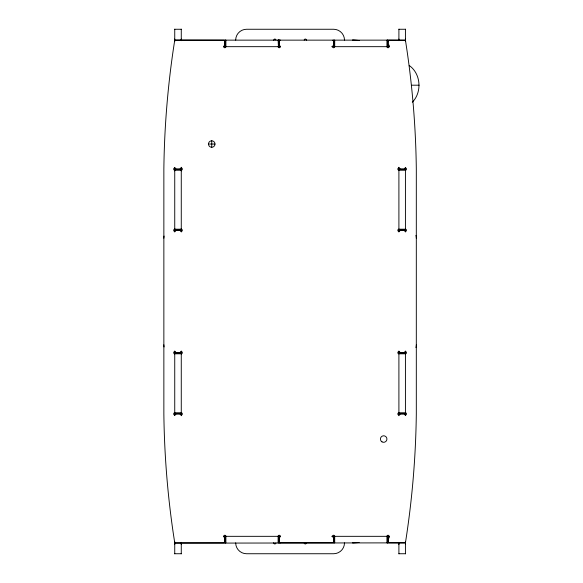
<?xml version="1.0" encoding="UTF-8"?>
<svg xmlns="http://www.w3.org/2000/svg" width="583" height="583" viewBox="0 0 583 583"><rect width="100%" height="100%" fill="white"/><g stroke="black" fill="none" stroke-linecap="round" stroke-linejoin="round"><path stroke-width="0.87" d="M174.74 544.529L174.74 541.92L174.74 553.85M174.74 412.83L174.74 413.915L181.269 413.915L181.269 412.83L174.74 412.83A1.086 1.086 0 0 0 173.654 413.915A1.086 1.086 0 0 0 174.74 415.001A1.086 1.086 0 0 0 175.833 413.915M180.183 352.708A1.086 1.086 0 0 1 181.269 351.622A1.086 1.086 0 0 1 182.362 352.708A1.086 1.086 0 0 1 181.269 353.794L174.74 353.794L174.74 351.622A1.086 1.086 0 0 1 175.833 352.708M174.74 167.999L174.74 230.292L181.269 230.292L181.269 167.999A1.086 1.086 0 0 1 182.362 169.085A1.086 1.086 0 0 1 181.269 170.17L174.74 170.17A1.086 1.086 0 0 1 173.654 169.085A1.086 1.086 0 0 1 174.74 167.999A1.086 1.086 0 0 1 175.833 169.085M174.74 41.225L174.74 39.054M181.269 39.09L181.269 40.46L181.269 29.15M181.269 544.529L181.269 542.576M181.269 353.794L181.269 351.622M352.547 542.86L359.077 542.54L352.547 542.715M398.903 544.529L398.903 542.86M398.903 412.83L398.903 413.915L404.34 413.915A1.086 1.086 0 0 0 405.425 415.001A1.086 1.086 0 0 0 406.519 413.915A1.086 1.086 0 0 0 405.425 412.83L398.903 412.83A1.086 1.086 0 0 0 397.81 413.915A1.086 1.086 0 0 0 398.903 415.001A1.086 1.086 0 0 0 399.989 413.915M398.903 353.757L398.903 351.622A1.086 1.086 0 0 1 399.989 352.708M398.903 229.206L398.903 230.292L404.34 230.292A1.086 1.086 0 0 0 405.425 231.378A1.086 1.086 0 0 0 406.519 230.292A1.086 1.086 0 0 0 405.425 229.206L398.903 229.206A1.086 1.086 0 0 0 397.81 230.292A1.086 1.086 0 0 0 398.903 231.378A1.086 1.086 0 0 0 399.989 230.292M398.903 169.085L404.34 169.085A1.086 1.086 0 0 1 405.425 167.999A1.086 1.086 0 0 1 406.519 169.085A1.086 1.086 0 0 1 405.425 170.17L398.903 170.17L398.903 167.999A1.086 1.086 0 0 1 399.989 169.085M398.903 39.054L398.903 40.46L398.903 29.15M405.425 544.529L405.425 541.92L405.425 553.85M405.425 413.915L405.425 412.83M405.425 353.757L405.425 351.622A1.086 1.086 0 0 1 406.519 352.708A1.086 1.086 0 0 1 405.425 353.794L398.903 353.794A1.086 1.086 0 0 1 397.81 352.708A1.086 1.086 0 0 1 398.903 351.622M405.425 231.998L405.425 228.39M405.425 170.134L405.425 167.999M405.425 41.225L405.425 39.054M409.215 65.5C420.919 73.633 422.267 92.165 412.305 102.236M388.016 41.225L388.825 40.176L405.047 40.271L405.557 40.934L407.043 50.808A896.304 896.304 0 0 1 416.313 169.085L416.313 413.915C415.781 456.832 412.188 499.704 405.542 542.103L404.624 542.868L388.825 542.802L388.052 542.03L388.016 537.424A1.086 1.086 0 0 0 389.109 536.331A1.086 1.086 0 0 0 388.016 535.245A1.086 1.086 0 0 0 386.93 536.331L386.93 542.86M224.798 46.669L224.798 41.225L223.989 40.176L175.665 40.125L174.616 40.934L173.122 50.808A896.304 896.304 0 0 0 163.859 169.085L163.859 413.915A896.304 896.304 0 0 0 173.122 532.192L174.616 542.066L175.388 542.839L223.989 542.824L224.798 541.775L224.798 536.331M280.008 40.176L279.206 41.225L279.206 46.669M278.149 40.14L278.922 40.132L278.885 46.669L278.434 46.669L278.113 40.14L278.922 40.14M280.255 40.14L279.483 40.14M279.483 46.669L280.292 46.669A1.086 1.086 0 0 0 279.206 45.576M279.971 536.331L280.292 536.331A1.086 1.086 0 0 0 279.206 535.245A1.086 1.086 0 0 0 278.113 536.331L278.113 542.86C280.787 543.349 278.237 535.588 278.434 536.331M280.255 542.86L279.483 542.868M278.922 46.662L278.149 46.669A1.086 1.086 0 0 0 279.206 47.755A1.086 1.086 0 0 0 280.292 46.669M174.74 29.259L181.269 29.259M398.903 29.259L405.425 29.259M224.798 45.576A1.086 1.086 0 0 0 223.712 46.669L280.357 46.669M331.676 46.669L389.109 46.669L389.109 45.037M411.809 85.191L419.141 85.191M208.474 144.037L215.003 144.037A3.265 3.265 0 0 0 210.106 141.21A3.265 3.265 0 0 0 210.106 146.865A3.265 3.265 0 0 0 215.003 144.037M174.74 169.085L181.269 169.085M174.74 169.23L181.269 169.23M398.903 169.23L405.425 169.23M174.74 169.405L181.269 169.405M398.903 169.405L405.425 169.405M174.74 169.631L181.269 169.631M398.903 169.631L405.425 169.631M174.74 229.746L181.269 229.746M398.903 229.746L405.425 229.746M174.74 229.972L181.269 229.972M398.903 229.972L405.425 229.972M174.74 230.147L181.269 230.147M398.903 230.147L405.425 230.147M174.74 352.708L181.269 352.708M398.903 352.708L404.34 352.708A1.086 1.086 0 0 1 405.425 351.622M174.74 352.853L181.269 352.853M398.903 352.853L405.425 352.853M174.74 353.028L181.269 353.028M398.903 353.028L405.425 353.028M174.74 353.254L181.269 353.254M398.903 353.254L405.425 353.254M174.74 413.369L181.269 413.369M398.903 413.369L405.425 413.369M174.74 413.595L181.269 413.595M398.903 413.595L405.425 413.595M174.74 413.77L181.269 413.77M398.903 413.77L405.425 413.77M224.798 537.424A1.086 1.086 0 0 1 223.712 536.331L280.357 536.331M331.676 536.331L389.109 536.331L389.109 537.963M405.425 542.86L174.74 543.145M174.74 553.741L181.269 553.741M398.903 553.741L405.425 553.741M278.659 536.338L278.659 542.86M332.806 40.176L333.614 41.225L333.614 46.669M405.447 40.672L405.425 40.14L174.74 40.14L174.762 40.672M398.918 40.672L398.903 40.285M181.269 40.14L181.291 40.672M405.425 29.15L405.425 41.08M405.425 167.372L405.425 231.378M405.425 351.002L405.425 415.628M398.903 167.27L398.903 231.998M398.903 351.002L398.903 415.715M398.903 542.35L398.903 553.85M388.016 40.14L388.016 46.669M388.016 536.331L388.016 542.86M387.87 40.14L387.87 46.669M387.87 536.331L387.87 542.86M387.702 40.14L387.702 46.669M387.702 536.331L387.702 542.86M387.476 40.14L387.476 46.669M387.476 536.331L387.476 542.86M386.93 40.14L386.93 46.669A1.086 1.086 0 0 0 388.016 47.755A1.086 1.086 0 0 0 389.109 46.669A1.086 1.086 0 0 0 388.016 45.576M334.7 40.14L334.7 46.669A1.086 1.086 0 0 1 333.614 47.755A1.086 1.086 0 0 1 332.521 46.669A1.086 1.086 0 0 1 333.614 45.576M334.7 542.86L334.7 536.331A1.086 1.086 0 0 0 333.614 535.245A1.086 1.086 0 0 0 332.521 536.331A1.086 1.086 0 0 0 333.614 537.424M334.154 40.14L334.154 46.669M334.154 536.331L334.154 542.86M333.928 40.14L333.928 46.669M333.928 536.331L333.928 542.86M333.76 40.14L333.76 46.669M333.76 536.331L333.76 542.86M333.614 536.331L333.614 541.775L332.806 542.824L280.008 542.824L279.206 541.775L279.206 536.331M279.06 40.14L279.06 46.669M279.06 536.331L279.06 542.86M278.659 40.14L278.659 46.669M225.883 40.14L225.883 46.669A1.086 1.086 0 0 1 224.798 47.755A1.086 1.086 0 0 1 223.712 46.669M225.883 542.86L225.883 536.331A1.086 1.086 0 0 0 224.798 535.245A1.086 1.086 0 0 0 223.712 536.331M225.344 40.14L225.344 46.669M225.344 536.331L225.344 542.86M225.118 40.14L225.118 46.669M225.118 536.331L225.118 542.86M224.943 40.14L224.943 46.669M224.943 536.331L224.943 542.86M211.738 140.773L211.738 147.302M181.269 167.27L181.269 170.899M181.269 228.39L181.269 231.998M181.269 351.002L181.269 415.715M181.269 542.35L181.269 553.85M174.74 29.15L174.74 41.08M174.74 167.372L174.74 170.899M174.74 228.39L174.74 231.998M174.74 351.002L174.74 415.628M344.495 40.14A10.88 10.88 0 0 0 333.614 29.259L246.558 29.259A10.88 10.88 0 0 0 235.678 40.14M304.231 40.14A1.086 1.086 0 0 1 305.463 39.061A1.086 1.086 0 0 1 306.374 40.424M275.941 542.86A1.086 1.086 0 0 1 274.71 543.939A1.086 1.086 0 0 1 273.799 542.576M273.799 40.424A1.086 1.086 0 0 1 274.71 39.061A1.086 1.086 0 0 1 275.941 40.14M306.374 542.576A1.086 1.086 0 0 1 305.463 543.939A1.086 1.086 0 0 1 304.231 542.86M235.678 542.86A10.88 10.88 0 0 0 246.558 553.741L333.614 553.741A10.88 10.88 0 0 0 344.495 542.86M415.941 235.364A10.88 10.88 0 0 1 416.313 238.177M416.313 344.823A10.88 10.88 0 0 1 415.941 347.636M163.859 238.177A10.88 10.88 0 0 1 164.071 236.057M164.071 346.943A10.88 10.88 0 0 1 163.859 344.823M280.292 536.331A1.086 1.086 0 0 1 279.206 537.424M174.74 353.794A1.086 1.086 0 0 1 173.654 352.708A1.086 1.086 0 0 1 174.74 351.622M175.833 230.292A1.086 1.086 0 0 1 174.74 231.378A1.086 1.086 0 0 1 173.654 230.292A1.086 1.086 0 0 1 174.74 229.206L181.269 229.206A1.086 1.086 0 0 1 182.362 230.292A1.086 1.086 0 0 1 181.269 231.378A1.086 1.086 0 0 1 180.183 230.292M180.183 169.085A1.086 1.086 0 0 1 181.269 167.999M181.269 412.83A1.086 1.086 0 0 1 182.362 413.915A1.086 1.086 0 0 1 181.269 415.001A1.086 1.086 0 0 1 180.183 413.915M398.903 170.17A1.086 1.086 0 0 1 397.81 169.085A1.086 1.086 0 0 1 398.903 167.999M352.547 40.14L359.077 40.46L352.547 40.14M382.033 441.878A3.265 3.265 0 0 0 386.93 439.05A3.265 3.265 0 0 0 382.033 436.222A3.265 3.265 0 0 0 382.033 441.878"/></g></svg>
